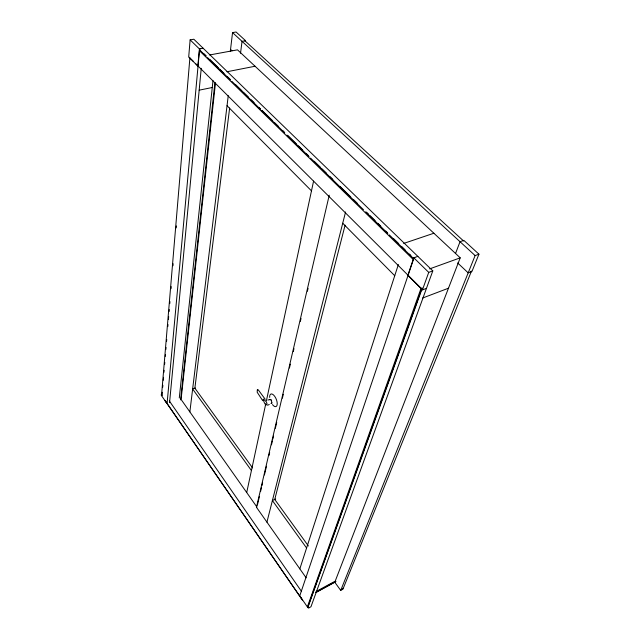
<?xml version="1.0" encoding="UTF-8"?>
<svg xmlns="http://www.w3.org/2000/svg" width="640" height="640" viewBox="0 0 640 640"><rect width="100%" height="100%" fill="white"/><g stroke="black" fill="none" stroke-linecap="round" stroke-linejoin="round"><path stroke-width="0.96" d="M190.12 39.872L188.704 56.984L197.832 66.08L199.408 48.92L190.12 39.872L193.84 39.232L432.808 270.88L310.968 606.752L308.848 607.92M206.056 56.176L200.328 50.592L199.456 50.752L167.064 403.664L161.512 395.624L189.888 57.912L193.296 61.312M161.512 395.624L162.136 395.392L162.272 392.24M162.696 387.264L162.864 385.272M163.288 380.288L163.536 377.304M163.96 372.32L164.128 370.328M164.632 364.352L164.8 362.36M165.312 356.384L165.48 354.392M165.896 349.416L166.064 347.424M166.576 341.448L166.744 339.456M167.84 326.504L168.008 324.512M168.424 319.536L168.68 316.544M169.104 311.568L169.272 309.576M169.776 303.6L169.944 301.608M171.04 288.656L171.208 286.664M172.976 265.752L173.144 263.76M176.184 227.904L176.352 225.912M200.328 50.584L200.208 50.312A0.88 0.672 -52.5 0 1 200.296 48.744M169.552 402.704L201.24 68.328M179.28 398.008L213 80.592M180.6 399.888L214.904 82.68M215.472 82.984L181.08 399.432L256.936 507.048M230.312 51.376L232.544 32.608L236.072 32L245.592 40.712L242.04 41.344L240.528 53.232M189.864 411.888L228.256 95.648M229.632 108.032L194.88 388.16L252.576 467.904M246.704 492.536L265.776 403.72M266.4 400.792L313.568 181.144M329.248 195.184L256.464 507.272L306.16 577.832M257.392 505.104L259.432 496.36M260.568 491.496L261.48 487.608M261.936 485.664L262.616 482.744M264.432 474.968L266.48 466.224M268.984 455.528L269.664 452.608M271.48 444.832L272.392 440.944M272.848 439L273.528 436.088M275.344 428.304L276.712 422.472M282.392 398.168L283.304 394.28M289.44 368.032L290.344 364.144M293.304 351.512L293.984 348.592M300.352 321.376L301.032 318.456M307.392 291.24L308.08 288.32M266.928 522.136L345.576 211.976M345.096 225.16L274.744 499.44L308.384 545.976M471.312 271.512L342.976 589.024L342.744 588.296M299.832 568.856L398.368 264.504M417.856 256.376L413.784 257.8L407.848 275.36L422.432 289.896L426.464 288.384M199.456 50.752L413.368 259.64L299.752 595.856L307.368 606.888L421.08 288.224L196.016 64.016M307.368 606.888L308.032 606.52L422.024 287.872M308.08 606.8L421.952 289.072M422.432 289.896L428.728 272.368L432.808 270.88M455.528 253.536L460.024 241.704L463.84 240.368L478.944 254.184L471.96 271.432L468.184 272.856L457.664 262.96M209.616 54.968L237.496 49.848L460.216 257.84L334.88 581.984L315.72 592.408M334.368 581.632L340.712 590.4L475.12 255.576L478.944 254.184M257.312 389.896L257.192 392.248L262.704 400.688M269.52 399.568L267.904 400.056M257.368 389.856L258.208 389.776L265.248 399.304M308.032 606.832L307.904 607.672L308.8 607.944M271.704 403.392L270.952 403.488M161.296 394.504L161.176 395.12L162.024 395.232M340.712 590.4L342.744 589.28M316.08 591.528L333.624 581.992L336.032 581.312M316.112 592.424L335.04 582.112M275.672 499.008L272.4 500.552L306.584 547.992M267.568 405.24L269.272 404.512M195.328 387.992L192.64 389.016L251.424 470.544M422.584 298.048L448.464 288.216M429.632 268.888L460.216 257.84M403.72 243.416L433.872 233.24M199.168 90.168L212.264 87.504M226.928 71.76L255.056 66.248M199.408 48.92L203.144 48.248M269.984 399.32L271.24 400.456L271.888 402.544M245.136 40.984L463.304 240.728M232.544 32.608L475.12 255.576M230.552 49.392L231.992 50.744M413.784 257.8L428.728 272.368M203.936 53.776L206.088 55.864M209.664 59.36L218.256 67.728M219.688 69.128L223.984 73.312M227.568 76.808L230.432 79.6M235.44 84.48L241.888 90.768M243.32 92.16L248.328 97.048M251.192 99.84L254.056 102.632M259.072 107.52L260.504 108.912M261.936 110.312L272.672 120.776M274.824 122.872L278.4 126.36M282.696 130.552L284.128 131.944M287.704 135.44L296.296 143.816M298.448 145.904L302.744 150.096M306.32 153.584L308.472 155.68M314.2 161.264L320.64 167.544M322.072 168.944L326.368 173.128M329.952 176.616L332.816 179.408M339.976 186.392L350.712 196.856M353.576 199.648L357.16 203.144M366.464 212.216L368.616 214.312M370.048 215.704L375.056 220.592M377.92 223.384L380.784 226.176M385.8 231.064L387.232 232.456M393.672 238.736L398.688 243.624M401.552 246.416L405.128 249.904M409.424 254.096L410.856 255.488M207.488 57.576L230.384 79.912M231.816 81.304L260.448 109.224M261.88 110.624L284.784 132.96M286.928 135.056L309.12 156.696M310.544 158.088L363.512 209.744M365.656 211.832L387.848 233.472M389.28 234.872L413.608 258.6M227.04 105.704L311.48 190.864M342.72 223.232L394.736 275.728M169.352 400.968L301.568 591.504M471.2 271.048A1.064 0.648 19.6 0 1 471.064 271.792M244.76 40.84A0.872 0.632 -54.1 0 1 245.248 41.16M462.936 240.672A1.08 0.496 -46.3 0 1 463.376 240.96M423.432 289.536A1.096 0.696 18.3 0 1 422.104 289.232A1.096 0.696 18.3 0 1 421.904 288.304M189.768 57.584A0.856 0.424 7.7 0 1 189.264 57.28M413.76 258.984A1.104 0.536 -45.2 0 1 413.744 258.52M413.864 258.264A1.104 0.536 -45.2 0 1 414.776 257.432M270.016 394.968A6.776 3.016 67.9 0 1 274.832 396.512A6.776 3.016 67.9 0 1 277.048 405.216A6.776 3.016 67.9 0 1 272.472 404.624M269.688 397.416A6.776 3.016 67.9 0 1 269.8 395.648M269.664 399.784A2.272 1 67.9 0 1 269.736 399.552M270.768 399.44A2.272 1 67.9 0 1 270.984 399.64M271.416 400.184A2.272 1 67.9 0 1 271.608 400.512M271.88 402.824A2.344 1.032 67.9 0 1 271.792 403.216M263.2 399.192C265.56 409.64 270.4 403.344 263.2 399.192M164.928 400.416L302.344 599.92L164.928 400.416"/></g></svg>
